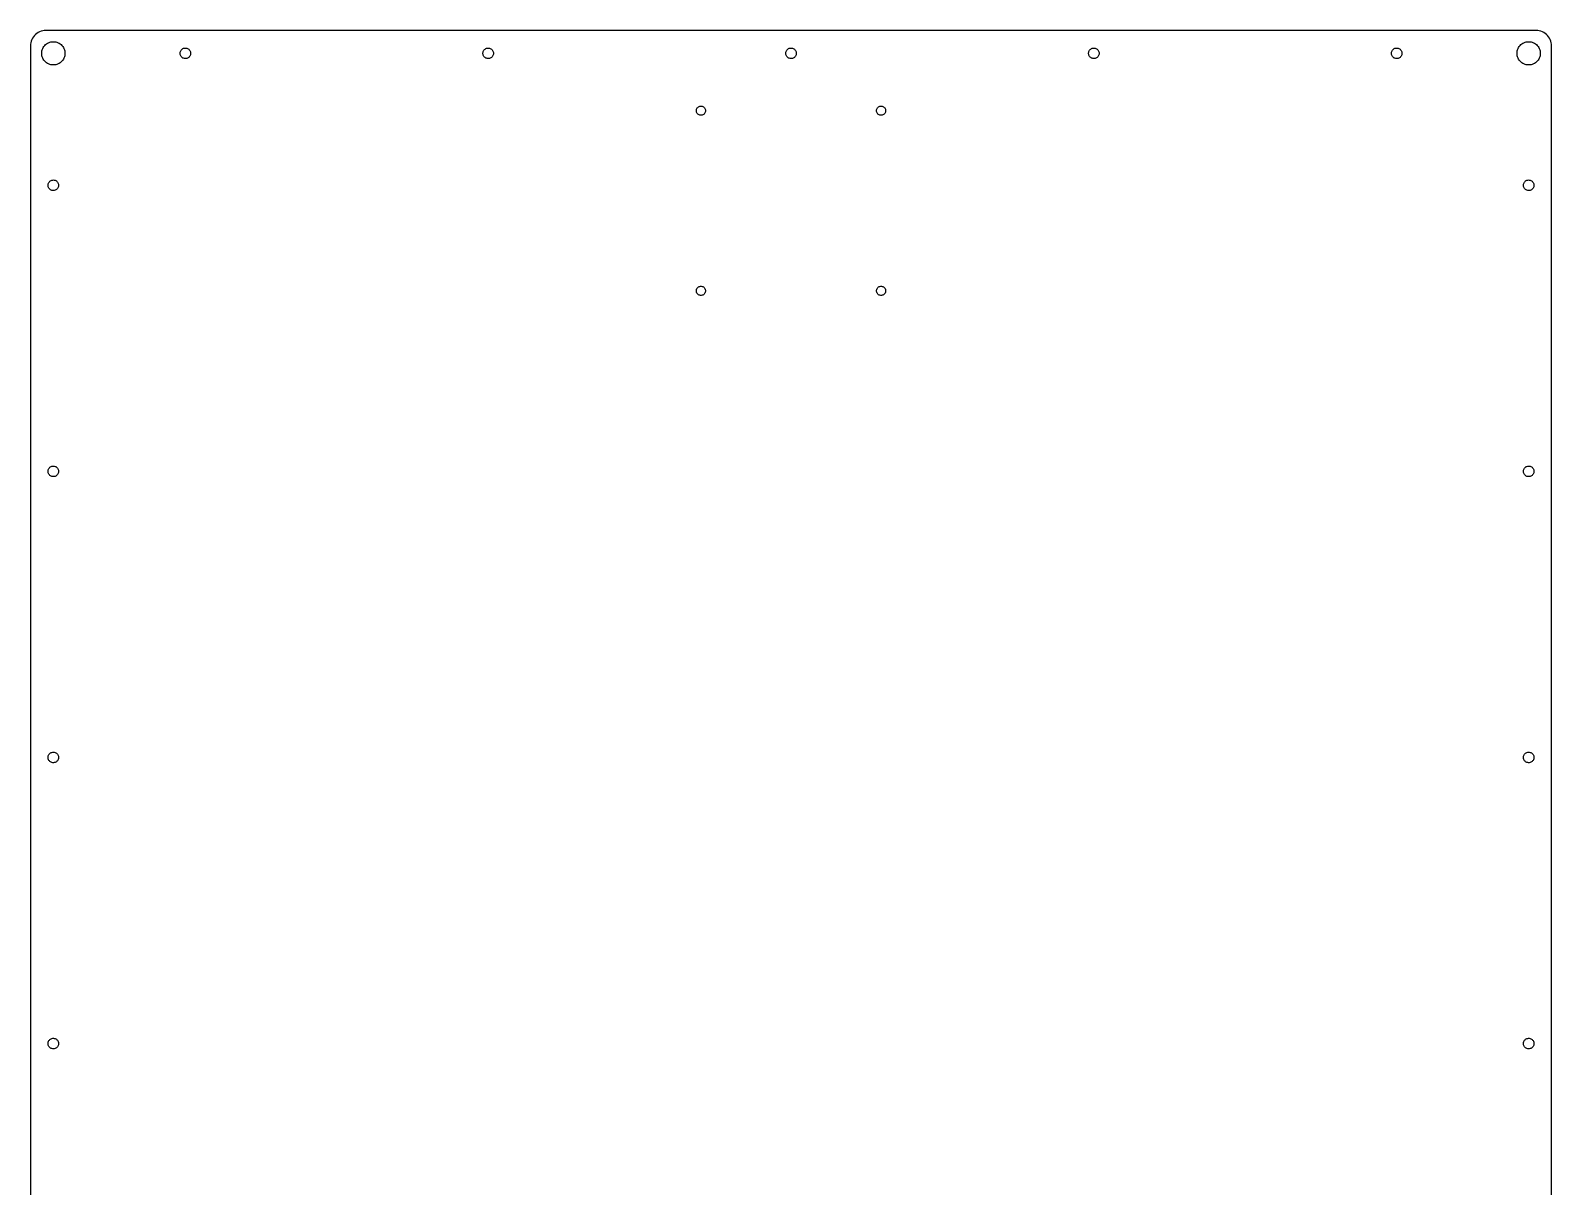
# Model space of a CAD drawing. Header units: metres. Extents: x -245 to 245, y -372 to 372.
# Drawn here: x -244.9 to 244.9, y 0 to 372.4 of the extents above; entities that cross this region are included whole.
import ezdxf

# ---------------------------------------------------------------- set-up
doc = ezdxf.new("R2010")
doc.units = ezdxf.units.M

msp = doc.modelspace()

# ---------------------------------------------------------------- linework, layer by layer
for p, q in [((-240.915, 372.266), (-241.42, 372.13)), ((-240.398, 372.348), (-240.915, 372.266)), ((-239.875, 372.375), (-240.398, 372.348)), ((239.875, 372.375), (-239.875, 372.375)), ((240.398, 372.348), (239.875, 372.375)), ((240.915, 372.266), (240.398, 372.348)), ((241.42, 372.13), (240.915, 372.266)), ((-244.848, 367.898), (-244.875, 367.375)), ((-244.875, 367.375), (-244.875, -367.375)), ((-244.766, 368.415), (-244.848, 367.898)), ((-244.63, 368.92), (-244.766, 368.415)), ((-244.443, 369.409), (-244.63, 368.92)), ((-244.205, 369.875), (-244.443, 369.409)), ((-243.92, 370.314), (-244.205, 369.875)), ((-243.591, 370.721), (-243.92, 370.314)), ((-243.221, 371.091), (-243.591, 370.721)), ((-242.814, 371.42), (-243.221, 371.091)), ((-242.375, 371.705), (-242.814, 371.42)), ((-241.909, 371.943), (-242.375, 371.705)), ((-241.42, 372.13), (-241.909, 371.943)), ((-240.534, 367.204), (-240.287, 367.509)), ((-240.287, 367.509), (-240.009, 367.787)), ((-240.009, 367.787), (-239.704, 368.034)), ((-239.704, 368.034), (-239.375, 368.248)), ((-239.375, 368.248), (-239.025, 368.426)), ((-239.025, 368.426), (-238.659, 368.566)), ((-238.659, 368.566), (-238.28, 368.668)), ((-238.28, 368.668), (-237.892, 368.729)), ((-237.892, 368.729), (-237.5, 368.75)), ((-237.5, 368.75), (-237.108, 368.729)), ((-237.108, 368.729), (-236.72, 368.668)), ((-236.72, 368.668), (-236.341, 368.566)), ((-236.341, 368.566), (-235.975, 368.426)), ((-235.975, 368.426), (-235.625, 368.248)), ((-235.625, 368.248), (-235.296, 368.034)), ((-235.296, 368.034), (-234.991, 367.787)), ((-234.991, 367.787), (-234.713, 367.509)), ((-234.713, 367.509), (-234.466, 367.204)), ((234.466, 367.204), (234.713, 367.509)), ((234.713, 367.509), (234.991, 367.787)), ((234.991, 367.787), (235.296, 368.034)), ((235.296, 368.034), (235.625, 368.248)), ((235.625, 368.248), (235.975, 368.426)), ((235.975, 368.426), (236.341, 368.566)), ((236.341, 368.566), (236.72, 368.668)), ((236.72, 368.668), (237.108, 368.729)), ((237.108, 368.729), (237.5, 368.75)), ((237.5, 368.75), (237.892, 368.729)), ((237.892, 368.729), (238.28, 368.668)), ((238.28, 368.668), (238.659, 368.566)), ((238.659, 368.566), (239.025, 368.426)), ((239.025, 368.426), (239.375, 368.248)), ((239.375, 368.248), (239.704, 368.034)), ((239.704, 368.034), (240.009, 367.787)), ((240.009, 367.787), (240.287, 367.509)), ((240.287, 367.509), (240.534, 367.204)), ((241.909, 371.943), (241.42, 372.13)), ((242.375, 371.705), (241.909, 371.943)), ((242.814, 371.42), (242.375, 371.705)), ((243.221, 371.091), (242.814, 371.42)), ((243.591, 370.721), (243.221, 371.091)), ((243.92, 370.314), (243.591, 370.721)), ((244.205, 369.875), (243.92, 370.314)), ((244.443, 369.409), (244.205, 369.875)), ((244.63, 368.92), (244.443, 369.409)), ((244.766, 368.415), (244.63, 368.92)), ((244.848, 367.898), (244.766, 368.415)), ((244.875, 367.375), (244.848, 367.898)), ((244.875, -367.375), (244.875, 367.375)), ((-241.25, 365), (-241.229, 365.392)), ((-241.229, 364.608), (-241.25, 365)), ((-241.229, 365.392), (-241.168, 365.78)), ((-241.168, 364.22), (-241.229, 364.608)), ((-241.168, 365.78), (-241.066, 366.159)), ((-241.066, 363.841), (-241.168, 364.22)), ((-241.066, 366.159), (-240.926, 366.525)), ((-240.926, 363.475), (-241.066, 363.841)), ((-240.926, 366.525), (-240.748, 366.875)), ((-240.748, 363.125), (-240.926, 363.475)), ((-240.748, 366.875), (-240.534, 367.204)), ((-240.534, 362.796), (-240.748, 363.125)), ((-240.287, 362.491), (-240.534, 362.796)), ((-240.009, 362.213), (-240.287, 362.491)), ((-234.713, 362.491), (-234.991, 362.213)), ((-234.466, 362.796), (-234.713, 362.491)), ((-234.466, 367.204), (-234.252, 366.875)), ((-234.252, 363.125), (-234.466, 362.796)), ((-234.252, 366.875), (-234.074, 366.525)), ((-234.074, 363.475), (-234.252, 363.125)), ((-234.074, 366.525), (-233.934, 366.159)), ((-233.934, 363.841), (-234.074, 363.475)), ((-233.934, 366.159), (-233.832, 365.78)), ((-233.832, 364.22), (-233.934, 363.841)), ((-233.832, 365.78), (-233.771, 365.392)), ((-233.771, 364.608), (-233.832, 364.22)), ((-233.771, 365.392), (-233.75, 365)), ((-233.75, 365), (-233.771, 364.608)), ((-196.695, 365.124), (-196.659, 365.37)), ((-196.695, 364.876), (-196.695, 365.124)), ((-196.659, 364.63), (-196.695, 364.876)), ((-196.659, 365.37), (-196.588, 365.607)), ((-196.588, 364.393), (-196.659, 364.63)), ((-196.588, 365.607), (-196.482, 365.832)), ((-196.482, 364.168), (-196.588, 364.393)), ((-196.482, 365.832), (-196.346, 366.039)), ((-196.346, 363.961), (-196.482, 364.168)), ((-196.346, 366.039), (-196.18, 366.224)), ((-196.18, 363.776), (-196.346, 363.961)), ((-196.18, 366.224), (-195.989, 366.383)), ((-195.989, 363.617), (-196.18, 363.776)), ((-195.989, 366.383), (-195.777, 366.512)), ((-195.777, 363.488), (-195.989, 363.617)), ((-195.777, 366.512), (-195.549, 366.609)), ((-195.549, 363.391), (-195.777, 363.488)), ((-195.549, 366.609), (-195.309, 366.672)), ((-195.309, 363.328), (-195.549, 363.391)), ((-195.309, 366.672), (-195.062, 366.699)), ((-195.062, 363.301), (-195.309, 363.328)), ((-195.062, 366.699), (-194.814, 366.69)), ((-194.814, 363.31), (-195.062, 363.301)), ((-194.814, 366.69), (-194.57, 366.645)), ((-194.57, 363.355), (-194.814, 363.31)), ((-194.57, 366.645), (-194.335, 366.565)), ((-194.335, 363.435), (-194.57, 363.355)), ((-194.335, 366.565), (-194.114, 366.451)), ((-194.114, 363.549), (-194.335, 363.435)), ((-194.114, 366.451), (-193.913, 366.307)), ((-193.913, 363.693), (-194.114, 363.549)), ((-193.913, 366.307), (-193.734, 366.134)), ((-193.734, 363.866), (-193.913, 363.693)), ((-193.734, 366.134), (-193.582, 365.938)), ((-193.582, 364.062), (-193.734, 363.866)), ((-193.582, 365.938), (-193.461, 365.722)), ((-193.461, 364.278), (-193.582, 364.062)), ((-193.461, 365.722), (-193.372, 365.49)), ((-193.372, 364.51), (-193.461, 364.278)), ((-193.372, 365.49), (-193.318, 365.248)), ((-193.318, 364.752), (-193.372, 364.51)), ((-193.318, 365.248), (-193.3, 365)), ((-193.3, 365), (-193.318, 364.752)), ((-99.1955, 365.124), (-99.1593, 365.37)), ((-99.1955, 364.876), (-99.1955, 365.124)), ((-99.1593, 364.63), (-99.1955, 364.876)), ((-99.1593, 365.37), (-99.0878, 365.607)), ((-99.0878, 364.393), (-99.1593, 364.63)), ((-99.0878, 365.607), (-98.9825, 365.832)), ((-98.9825, 364.168), (-99.0878, 364.393)), ((-98.9825, 365.832), (-98.8455, 366.039)), ((-98.8455, 363.961), (-98.9825, 364.168)), ((-98.8455, 366.039), (-98.6799, 366.224)), ((-98.6799, 363.776), (-98.8455, 363.961)), ((-98.6799, 366.224), (-98.4892, 366.383)), ((-98.4892, 363.617), (-98.6799, 363.776)), ((-98.4892, 366.383), (-98.2773, 366.512)), ((-98.2773, 363.488), (-98.4892, 363.617)), ((-98.2773, 366.512), (-98.0489, 366.609)), ((-98.0489, 363.391), (-98.2773, 363.488)), ((-98.0489, 366.609), (-97.8088, 366.672)), ((-97.8088, 363.328), (-98.0489, 363.391)), ((-97.8088, 366.672), (-97.5621, 366.699)), ((-97.5621, 363.301), (-97.8088, 363.328)), ((-97.5621, 366.699), (-97.3141, 366.69)), ((-97.3141, 363.31), (-97.5621, 363.301)), ((-97.3141, 366.69), (-97.07, 366.645)), ((-97.07, 363.355), (-97.3141, 363.31)), ((-97.07, 366.645), (-96.8351, 366.565)), ((-96.8351, 363.435), (-97.07, 363.355)), ((-96.8351, 366.565), (-96.6144, 366.451)), ((-96.6144, 363.549), (-96.8351, 363.435)), ((-96.6144, 366.451), (-96.4126, 366.307)), ((-96.4126, 363.693), (-96.6144, 363.549)), ((-96.4126, 366.307), (-96.2339, 366.134)), ((-96.2339, 363.866), (-96.4126, 363.693)), ((-96.2339, 366.134), (-96.0822, 365.938)), ((-96.0822, 364.062), (-96.2339, 363.866)), ((-96.0822, 365.938), (-95.9607, 365.722)), ((-95.9607, 364.278), (-96.0822, 364.062)), ((-95.9607, 365.722), (-95.8721, 365.49)), ((-95.8721, 364.51), (-95.9607, 364.278)), ((-95.8721, 365.49), (-95.8181, 365.248)), ((-95.8181, 364.752), (-95.8721, 364.51)), ((-95.8181, 365.248), (-95.8, 365)), ((-95.8, 365), (-95.8181, 364.752)), ((-1.69545, 365.124), (-1.65932, 365.37)), ((-1.69545, 364.876), (-1.69545, 365.124)), ((-1.65932, 364.63), (-1.69545, 364.876)), ((-1.65932, 365.37), (-1.58781, 365.607)), ((-1.58781, 364.393), (-1.65932, 364.63)), ((-1.58781, 365.607), (-1.48248, 365.832)), ((-1.48248, 364.168), (-1.58781, 364.393)), ((-1.48248, 365.832), (-1.34554, 366.039)), ((-1.34554, 363.961), (-1.48248, 364.168)), ((-1.34554, 366.039), (-1.17992, 366.224)), ((-1.17992, 363.776), (-1.34554, 363.961)), ((-1.17992, 366.224), (-0.98915, 366.383)), ((-0.98915, 363.617), (-1.17992, 363.776)), ((-0.98915, 366.383), (-0.7773, 366.512)), ((-0.7773, 363.488), (-0.98915, 363.617)), ((-0.7773, 366.512), (-0.54889, 366.609)), ((-0.54889, 363.391), (-0.7773, 363.488)), ((-0.54889, 366.609), (-0.30878, 366.672)), ((-0.30878, 363.328), (-0.54889, 363.391)), ((-0.30878, 366.672), (-0.06207, 366.699)), ((-0.06207, 363.301), (-0.30878, 363.328)), ((-0.06207, 366.699), (0.18593, 366.69)), ((0.18593, 363.31), (-0.06207, 363.301)), ((0.18593, 366.69), (0.42998, 366.645)), ((0.42998, 363.355), (0.18593, 363.31)), ((0.42998, 366.645), (0.66487, 366.565)), ((0.66487, 363.435), (0.42998, 363.355)), ((0.66487, 366.565), (0.88559, 366.451)), ((0.88559, 363.549), (0.66487, 363.435)), ((0.88559, 366.451), (1.08743, 366.307)), ((1.08743, 363.693), (0.88559, 363.549)), ((1.08743, 366.307), (1.2661, 366.134)), ((1.2661, 363.866), (1.08743, 363.693)), ((1.2661, 366.134), (1.41779, 365.938)), ((1.41779, 364.062), (1.2661, 363.866)), ((1.41779, 365.938), (1.53926, 365.722)), ((1.53926, 364.278), (1.41779, 364.062)), ((1.53926, 365.722), (1.62791, 365.49)), ((1.62791, 364.51), (1.53926, 364.278)), ((1.62791, 365.49), (1.68187, 365.248)), ((1.68187, 364.752), (1.62791, 364.51)), ((1.68187, 365.248), (1.7, 365)), ((1.7, 365), (1.68187, 364.752)), ((95.8045, 365.124), (95.8407, 365.37)), ((95.8045, 364.876), (95.8045, 365.124)), ((95.8407, 364.63), (95.8045, 364.876)), ((95.8407, 365.37), (95.9122, 365.607)), ((95.9122, 364.393), (95.8407, 364.63)), ((95.9122, 365.607), (96.0175, 365.832)), ((96.0175, 364.168), (95.9122, 364.393)), ((96.0175, 365.832), (96.1544, 366.039)), ((96.1544, 363.961), (96.0175, 364.168)), ((96.1544, 366.039), (96.3201, 366.224)), ((96.3201, 363.776), (96.1544, 363.961)), ((96.3201, 366.224), (96.5108, 366.383)), ((96.5108, 363.617), (96.3201, 363.776)), ((96.5108, 366.383), (96.7227, 366.512)), ((96.7227, 363.488), (96.5108, 363.617)), ((96.7227, 366.512), (96.9511, 366.609)), ((96.9511, 363.391), (96.7227, 363.488)), ((96.9511, 366.609), (97.1912, 366.672)), ((97.1912, 363.328), (96.9511, 363.391)), ((97.1912, 366.672), (97.4379, 366.699)), ((97.4379, 363.301), (97.1912, 363.328)), ((97.4379, 366.699), (97.6859, 366.69)), ((97.6859, 363.31), (97.4379, 363.301)), ((97.6859, 366.69), (97.93, 366.645)), ((97.93, 363.355), (97.6859, 363.31)), ((97.93, 366.645), (98.1649, 366.565)), ((98.1649, 363.435), (97.93, 363.355)), ((98.1649, 366.565), (98.3856, 366.451)), ((98.3856, 363.549), (98.1649, 363.435)), ((98.3856, 366.451), (98.5874, 366.307)), ((98.5874, 363.693), (98.3856, 363.549)), ((98.5874, 366.307), (98.7661, 366.134)), ((98.7661, 363.866), (98.5874, 363.693)), ((98.7661, 366.134), (98.9178, 365.938)), ((98.9178, 364.062), (98.7661, 363.866)), ((98.9178, 365.938), (99.0393, 365.722)), ((99.0393, 364.278), (98.9178, 364.062)), ((99.0393, 365.722), (99.1279, 365.49)), ((99.1279, 364.51), (99.0393, 364.278)), ((99.1279, 365.49), (99.1819, 365.248)), ((99.1819, 364.752), (99.1279, 364.51)), ((99.1819, 365.248), (99.2, 365)), ((99.2, 365), (99.1819, 364.752)), ((193.305, 365.124), (193.341, 365.37)), ((193.305, 364.876), (193.305, 365.124)), ((193.341, 364.63), (193.305, 364.876)), ((193.341, 365.37), (193.412, 365.607)), ((193.412, 364.393), (193.341, 364.63)), ((193.412, 365.607), (193.518, 365.832)), ((193.518, 364.168), (193.412, 364.393)), ((193.518, 365.832), (193.654, 366.039)), ((193.654, 363.961), (193.518, 364.168)), ((193.654, 366.039), (193.82, 366.224)), ((193.82, 363.776), (193.654, 363.961)), ((193.82, 366.224), (194.011, 366.383)), ((194.011, 363.617), (193.82, 363.776)), ((194.011, 366.383), (194.223, 366.512)), ((194.223, 363.488), (194.011, 363.617)), ((194.223, 366.512), (194.451, 366.609)), ((194.451, 363.391), (194.223, 363.488)), ((194.451, 366.609), (194.691, 366.672)), ((194.691, 363.328), (194.451, 363.391)), ((194.691, 366.672), (194.938, 366.699)), ((194.938, 363.301), (194.691, 363.328)), ((194.938, 366.699), (195.186, 366.69)), ((195.186, 363.31), (194.938, 363.301)), ((195.186, 366.69), (195.43, 366.645)), ((195.43, 363.355), (195.186, 363.31)), ((195.43, 366.645), (195.665, 366.565)), ((195.665, 363.435), (195.43, 363.355)), ((195.665, 366.565), (195.886, 366.451)), ((195.886, 363.549), (195.665, 363.435)), ((195.886, 366.451), (196.087, 366.307)), ((196.087, 363.693), (195.886, 363.549)), ((196.087, 366.307), (196.266, 366.134)), ((196.266, 363.866), (196.087, 363.693)), ((196.266, 366.134), (196.418, 365.938)), ((196.418, 364.062), (196.266, 363.866)), ((196.418, 365.938), (196.539, 365.722)), ((196.539, 364.278), (196.418, 364.062)), ((196.539, 365.722), (196.628, 365.49)), ((196.628, 364.51), (196.539, 364.278)), ((196.628, 365.49), (196.682, 365.248)), ((196.682, 364.752), (196.628, 364.51)), ((196.682, 365.248), (196.7, 365)), ((196.7, 365), (196.682, 364.752)), ((233.75, 365), (233.771, 365.392)), ((233.771, 364.608), (233.75, 365)), ((233.771, 365.392), (233.832, 365.78)), ((233.832, 364.22), (233.771, 364.608)), ((233.832, 365.78), (233.934, 366.159)), ((233.934, 363.841), (233.832, 364.22)), ((233.934, 366.159), (234.074, 366.525)), ((234.074, 363.475), (233.934, 363.841)), ((234.074, 366.525), (234.252, 366.875)), ((234.252, 363.125), (234.074, 363.475)), ((234.252, 366.875), (234.466, 367.204)), ((234.466, 362.796), (234.252, 363.125)), ((234.713, 362.491), (234.466, 362.796)), ((234.991, 362.213), (234.713, 362.491)), ((240.287, 362.491), (240.009, 362.213)), ((240.534, 362.796), (240.287, 362.491)), ((240.534, 367.204), (240.748, 366.875)), ((240.748, 363.125), (240.534, 362.796)), ((240.748, 366.875), (240.926, 366.525)), ((240.926, 363.475), (240.748, 363.125)), ((240.926, 366.525), (241.066, 366.159)), ((241.066, 363.841), (240.926, 363.475)), ((241.066, 366.159), (241.168, 365.78)), ((241.168, 364.22), (241.066, 363.841)), ((241.168, 365.78), (241.229, 365.392)), ((241.229, 364.608), (241.168, 364.22)), ((241.229, 365.392), (241.25, 365)), ((241.25, 365), (241.229, 364.608)), ((-239.704, 361.966), (-240.009, 362.213)), ((-239.375, 361.752), (-239.704, 361.966)), ((-239.025, 361.574), (-239.375, 361.752)), ((-238.659, 361.434), (-239.025, 361.574)), ((-238.28, 361.332), (-238.659, 361.434)), ((-237.892, 361.271), (-238.28, 361.332)), ((-237.5, 361.25), (-237.892, 361.271)), ((-237.108, 361.271), (-237.5, 361.25)), ((-236.72, 361.332), (-237.108, 361.271)), ((-236.341, 361.434), (-236.72, 361.332)), ((-235.975, 361.574), (-236.341, 361.434)), ((-235.625, 361.752), (-235.975, 361.574)), ((-235.296, 361.966), (-235.625, 361.752)), ((-234.991, 362.213), (-235.296, 361.966)), ((235.296, 361.966), (234.991, 362.213)), ((235.625, 361.752), (235.296, 361.966)), ((235.975, 361.574), (235.625, 361.752)), ((236.341, 361.434), (235.975, 361.574)), ((236.72, 361.332), (236.341, 361.434)), ((237.108, 361.271), (236.72, 361.332)), ((237.5, 361.25), (237.108, 361.271)), ((237.892, 361.271), (237.5, 361.25)), ((238.28, 361.332), (237.892, 361.271)), ((238.659, 361.434), (238.28, 361.332)), ((239.025, 361.574), (238.659, 361.434)), ((239.375, 361.752), (239.025, 361.574)), ((239.704, 361.966), (239.375, 361.752)), ((240.009, 362.213), (239.704, 361.966)), ((-29.999, 347.585), (-29.8067, 347.735)), ((-29.8067, 347.735), (-29.5925, 347.851)), ((-29.5925, 347.851), (-29.3621, 347.93)), ((-29.3621, 347.93), (-29.1218, 347.97)), ((-29.1218, 347.97), (-28.8782, 347.97)), ((-28.8782, 347.97), (-28.6379, 347.93)), ((-28.6379, 347.93), (-28.4075, 347.851)), ((-28.4075, 347.851), (-28.1932, 347.735)), ((-28.1932, 347.735), (-28.001, 347.585)), ((28.001, 347.585), (28.1932, 347.735)), ((28.1932, 347.735), (28.4075, 347.851)), ((28.4075, 347.851), (28.6379, 347.93)), ((28.6379, 347.93), (28.8782, 347.97)), ((28.8782, 347.97), (29.1218, 347.97)), ((29.1218, 347.97), (29.3621, 347.93)), ((29.3621, 347.93), (29.5925, 347.851)), ((29.5925, 347.851), (29.8067, 347.735)), ((29.8067, 347.735), (29.999, 347.585)), ((-30.475, 346.5), (-30.4549, 346.743)), ((-30.4549, 346.257), (-30.475, 346.5)), ((-30.4549, 346.743), (-30.3951, 346.979)), ((-30.3951, 346.021), (-30.4549, 346.257)), ((-30.3951, 346.979), (-30.2972, 347.202)), ((-30.2972, 345.798), (-30.3951, 346.021)), ((-30.2972, 347.202), (-30.164, 347.406)), ((-30.164, 345.594), (-30.2972, 345.798)), ((-30.164, 347.406), (-29.999, 347.585)), ((-29.999, 345.415), (-30.164, 345.594)), ((-29.8067, 345.265), (-29.999, 345.415)), ((-29.5925, 345.149), (-29.8067, 345.265)), ((-29.3621, 345.07), (-29.5925, 345.149)), ((-29.1218, 345.03), (-29.3621, 345.07)), ((-28.8782, 345.03), (-29.1218, 345.03)), ((-28.6379, 345.07), (-28.8782, 345.03)), ((-28.4075, 345.149), (-28.6379, 345.07)), ((-28.1932, 345.265), (-28.4075, 345.149)), ((-28.001, 345.415), (-28.1932, 345.265)), ((-28.001, 347.585), (-27.836, 347.406)), ((-27.836, 345.594), (-28.001, 345.415)), ((-27.836, 347.406), (-27.7028, 347.202)), ((-27.7028, 345.798), (-27.836, 345.594)), ((-27.7028, 347.202), (-27.6049, 346.979)), ((-27.6049, 346.021), (-27.7028, 345.798)), ((-27.6049, 346.979), (-27.5451, 346.743)), ((-27.5451, 346.257), (-27.6049, 346.021)), ((-27.5451, 346.743), (-27.525, 346.5)), ((-27.525, 346.5), (-27.5451, 346.257)), ((27.525, 346.5), (27.5451, 346.743)), ((27.5451, 346.257), (27.525, 346.5)), ((27.5451, 346.743), (27.6049, 346.979)), ((27.6049, 346.021), (27.5451, 346.257)), ((27.6049, 346.979), (27.7028, 347.202)), ((27.7028, 345.798), (27.6049, 346.021)), ((27.7028, 347.202), (27.836, 347.406)), ((27.836, 345.594), (27.7028, 345.798)), ((27.836, 347.406), (28.001, 347.585)), ((28.001, 345.415), (27.836, 345.594)), ((28.1932, 345.265), (28.001, 345.415)), ((28.4075, 345.149), (28.1932, 345.265)), ((28.6379, 345.07), (28.4075, 345.149)), ((28.8782, 345.03), (28.6379, 345.07)), ((29.1218, 345.03), (28.8782, 345.03)), ((29.3621, 345.07), (29.1218, 345.03)), ((29.5925, 345.149), (29.3621, 345.07)), ((29.8067, 345.265), (29.5925, 345.149)), ((29.999, 345.415), (29.8067, 345.265)), ((29.999, 347.585), (30.164, 347.406)), ((30.164, 345.594), (29.999, 345.415)), ((30.164, 347.406), (30.2972, 347.202)), ((30.2972, 345.798), (30.164, 345.594)), ((30.2972, 347.202), (30.3951, 346.979)), ((30.3951, 346.021), (30.2972, 345.798)), ((30.3951, 346.979), (30.4549, 346.743)), ((30.4549, 346.257), (30.3951, 346.021)), ((30.4549, 346.743), (30.475, 346.5)), ((30.475, 346.5), (30.4549, 346.257)), ((-239.039, 323.222), (-238.918, 323.438)), ((-238.918, 323.438), (-238.766, 323.634)), ((-238.766, 323.634), (-238.587, 323.807)), ((-238.587, 323.807), (-238.386, 323.951)), ((-238.386, 323.951), (-238.165, 324.065)), ((-238.165, 324.065), (-237.93, 324.145)), ((-237.93, 324.145), (-237.686, 324.19)), ((-237.686, 324.19), (-237.438, 324.199)), ((-237.438, 324.199), (-237.191, 324.172)), ((-237.191, 324.172), (-236.951, 324.109)), ((-236.951, 324.109), (-236.723, 324.012)), ((-236.723, 324.012), (-236.511, 323.883)), ((-236.511, 323.883), (-236.32, 323.724)), ((-236.32, 323.724), (-236.154, 323.539)), ((-236.154, 323.539), (-236.018, 323.332)), ((-236.018, 323.332), (-235.912, 323.107)), ((235.912, 323.107), (236.018, 323.332)), ((236.018, 323.332), (236.154, 323.539)), ((236.154, 323.539), (236.32, 323.724)), ((236.32, 323.724), (236.511, 323.883)), ((236.511, 323.883), (236.723, 324.012)), ((236.723, 324.012), (236.951, 324.109)), ((236.951, 324.109), (237.191, 324.172)), ((237.191, 324.172), (237.438, 324.199)), ((237.438, 324.199), (237.686, 324.19)), ((237.686, 324.19), (237.93, 324.145)), ((237.93, 324.145), (238.165, 324.065)), ((238.165, 324.065), (238.386, 323.951)), ((238.386, 323.951), (238.587, 323.807)), ((238.587, 323.807), (238.766, 323.634)), ((238.766, 323.634), (238.918, 323.438)), ((238.918, 323.438), (239.039, 323.222)), ((-239.2, 322.5), (-239.182, 322.748)), ((-239.182, 322.252), (-239.2, 322.5)), ((-239.182, 322.748), (-239.128, 322.99)), ((-239.128, 322.01), (-239.182, 322.252)), ((-239.128, 322.99), (-239.039, 323.222)), ((-239.039, 321.778), (-239.128, 322.01)), ((-238.918, 321.562), (-239.039, 321.778)), ((-238.766, 321.366), (-238.918, 321.562)), ((-238.587, 321.193), (-238.766, 321.366)), ((-238.386, 321.049), (-238.587, 321.193)), ((-238.165, 320.935), (-238.386, 321.049)), ((-237.93, 320.855), (-238.165, 320.935)), ((-237.686, 320.81), (-237.93, 320.855)), ((-237.438, 320.801), (-237.686, 320.81)), ((-237.191, 320.828), (-237.438, 320.801)), ((-236.951, 320.891), (-237.191, 320.828)), ((-236.723, 320.988), (-236.951, 320.891)), ((-236.511, 321.117), (-236.723, 320.988)), ((-236.32, 321.276), (-236.511, 321.117)), ((-236.154, 321.461), (-236.32, 321.276)), ((-236.018, 321.668), (-236.154, 321.461)), ((-235.912, 321.893), (-236.018, 321.668)), ((-235.912, 323.107), (-235.841, 322.87)), ((-235.841, 322.13), (-235.912, 321.893)), ((-235.841, 322.87), (-235.805, 322.624)), ((-235.805, 322.376), (-235.841, 322.13)), ((-235.805, 322.624), (-235.805, 322.376)), ((235.805, 322.624), (235.841, 322.87)), ((235.805, 322.376), (235.805, 322.624)), ((235.841, 322.13), (235.805, 322.376)), ((235.841, 322.87), (235.912, 323.107)), ((235.912, 321.893), (235.841, 322.13)), ((236.018, 321.668), (235.912, 321.893)), ((236.154, 321.461), (236.018, 321.668)), ((236.32, 321.276), (236.154, 321.461)), ((236.511, 321.117), (236.32, 321.276)), ((236.723, 320.988), (236.511, 321.117)), ((236.951, 320.891), (236.723, 320.988)), ((237.191, 320.828), (236.951, 320.891)), ((237.438, 320.801), (237.191, 320.828)), ((237.686, 320.81), (237.438, 320.801)), ((237.93, 320.855), (237.686, 320.81)), ((238.165, 320.935), (237.93, 320.855)), ((238.386, 321.049), (238.165, 320.935)), ((238.587, 321.193), (238.386, 321.049)), ((238.766, 321.366), (238.587, 321.193)), ((238.918, 321.562), (238.766, 321.366)), ((239.039, 321.778), (238.918, 321.562)), ((239.039, 323.222), (239.128, 322.99)), ((239.128, 322.01), (239.039, 321.778)), ((239.128, 322.99), (239.182, 322.748)), ((239.182, 322.252), (239.128, 322.01)), ((239.182, 322.748), (239.2, 322.5)), ((239.2, 322.5), (239.182, 322.252)), ((-30.4549, 288.743), (-30.3951, 288.979)), ((-30.3951, 288.979), (-30.2972, 289.202)), ((-30.2972, 289.202), (-30.164, 289.406)), ((-30.164, 289.406), (-29.999, 289.585)), ((-29.999, 289.585), (-29.8067, 289.735)), ((-29.8067, 289.735), (-29.5925, 289.851)), ((-29.5925, 289.851), (-29.3621, 289.93)), ((-29.3621, 289.93), (-29.1218, 289.97)), ((-29.1218, 289.97), (-28.8782, 289.97)), ((-28.8782, 289.97), (-28.6379, 289.93)), ((-28.6379, 289.93), (-28.4075, 289.851)), ((-28.4075, 289.851), (-28.1932, 289.735)), ((-28.1932, 289.735), (-28.001, 289.585)), ((-28.001, 289.585), (-27.836, 289.406)), ((-27.836, 289.406), (-27.7028, 289.202)), ((-27.7028, 289.202), (-27.6049, 288.979)), ((-27.6049, 288.979), (-27.5451, 288.743)), ((27.5451, 288.743), (27.6049, 288.979)), ((27.6049, 288.979), (27.7028, 289.202)), ((27.7028, 289.202), (27.836, 289.406)), ((27.836, 289.406), (28.001, 289.585)), ((28.001, 289.585), (28.1932, 289.735)), ((28.1932, 289.735), (28.4075, 289.851)), ((28.4075, 289.851), (28.6379, 289.93)), ((28.6379, 289.93), (28.8782, 289.97)), ((28.8782, 289.97), (29.1218, 289.97)), ((29.1218, 289.97), (29.3621, 289.93)), ((29.3621, 289.93), (29.5925, 289.851)), ((29.5925, 289.851), (29.8067, 289.735)), ((29.8067, 289.735), (29.999, 289.585)), ((29.999, 289.585), (30.164, 289.406)), ((30.164, 289.406), (30.2972, 289.202)), ((30.2972, 289.202), (30.3951, 288.979)), ((30.3951, 288.979), (30.4549, 288.743)), ((-30.475, 288.5), (-30.4549, 288.743)), ((-30.4549, 288.257), (-30.475, 288.5)), ((-30.3951, 288.021), (-30.4549, 288.257)), ((-30.2972, 287.798), (-30.3951, 288.021)), ((-30.164, 287.594), (-30.2972, 287.798)), ((-29.999, 287.415), (-30.164, 287.594)), ((-29.8067, 287.265), (-29.999, 287.415)), ((-29.5925, 287.149), (-29.8067, 287.265)), ((-29.3621, 287.07), (-29.5925, 287.149)), ((-29.1218, 287.03), (-29.3621, 287.07)), ((-28.8782, 287.03), (-29.1218, 287.03)), ((-28.6379, 287.07), (-28.8782, 287.03)), ((-28.4075, 287.149), (-28.6379, 287.07)), ((-28.1932, 287.265), (-28.4075, 287.149)), ((-28.001, 287.415), (-28.1932, 287.265)), ((-27.836, 287.594), (-28.001, 287.415)), ((-27.7028, 287.798), (-27.836, 287.594)), ((-27.6049, 288.021), (-27.7028, 287.798)), ((-27.5451, 288.257), (-27.6049, 288.021)), ((-27.5451, 288.743), (-27.525, 288.5)), ((-27.525, 288.5), (-27.5451, 288.257)), ((27.525, 288.5), (27.5451, 288.743)), ((27.5451, 288.257), (27.525, 288.5)), ((27.6049, 288.021), (27.5451, 288.257)), ((27.7028, 287.798), (27.6049, 288.021)), ((27.836, 287.594), (27.7028, 287.798)), ((28.001, 287.415), (27.836, 287.594)), ((28.1932, 287.265), (28.001, 287.415)), ((28.4075, 287.149), (28.1932, 287.265)), ((28.6379, 287.07), (28.4075, 287.149)), ((28.8782, 287.03), (28.6379, 287.07)), ((29.1218, 287.03), (28.8782, 287.03)), ((29.3621, 287.07), (29.1218, 287.03)), ((29.5925, 287.149), (29.3621, 287.07)), ((29.8067, 287.265), (29.5925, 287.149)), ((29.999, 287.415), (29.8067, 287.265)), ((30.164, 287.594), (29.999, 287.415)), ((30.2972, 287.798), (30.164, 287.594)), ((30.3951, 288.021), (30.2972, 287.798)), ((30.4549, 288.257), (30.3951, 288.021)), ((30.4549, 288.743), (30.475, 288.5)), ((30.475, 288.5), (30.4549, 288.257)), ((-239.2, 230.357), (-239.182, 230.605)), ((-239.182, 230.11), (-239.2, 230.357)), ((-239.182, 230.605), (-239.128, 230.847)), ((-239.128, 230.847), (-239.039, 231.079)), ((-239.039, 231.079), (-238.918, 231.295)), ((-238.918, 231.295), (-238.766, 231.492)), ((-238.766, 231.492), (-238.587, 231.664)), ((-238.587, 231.664), (-238.386, 231.808)), ((-238.386, 231.808), (-238.165, 231.922)), ((-238.165, 231.922), (-237.93, 232.002)), ((-237.93, 232.002), (-237.686, 232.047)), ((-237.686, 232.047), (-237.438, 232.056)), ((-237.438, 232.056), (-237.191, 232.029)), ((-237.191, 232.029), (-236.951, 231.966)), ((-236.951, 231.966), (-236.723, 231.869)), ((-236.723, 231.869), (-236.511, 231.74)), ((-236.511, 231.74), (-236.32, 231.581)), ((-236.32, 231.581), (-236.154, 231.396)), ((-236.154, 231.396), (-236.018, 231.189)), ((-236.018, 231.189), (-235.912, 230.964)), ((-235.912, 230.964), (-235.841, 230.727)), ((-235.841, 230.727), (-235.805, 230.481)), ((-235.805, 230.233), (-235.841, 229.988)), ((-235.805, 230.481), (-235.805, 230.233)), ((235.805, 230.481), (235.841, 230.727)), ((235.805, 230.233), (235.805, 230.481)), ((235.841, 229.988), (235.805, 230.233)), ((235.841, 230.727), (235.912, 230.964)), ((235.912, 230.964), (236.018, 231.189)), ((236.018, 231.189), (236.154, 231.396)), ((236.154, 231.396), (236.32, 231.581)), ((236.32, 231.581), (236.511, 231.74)), ((236.511, 231.74), (236.723, 231.869)), ((236.723, 231.869), (236.951, 231.966)), ((236.951, 231.966), (237.191, 232.029)), ((237.191, 232.029), (237.438, 232.056)), ((237.438, 232.056), (237.686, 232.047)), ((237.686, 232.047), (237.93, 232.002)), ((237.93, 232.002), (238.165, 231.922)), ((238.165, 231.922), (238.386, 231.808)), ((238.386, 231.808), (238.587, 231.664)), ((238.587, 231.664), (238.766, 231.492)), ((238.766, 231.492), (238.918, 231.295)), ((238.918, 231.295), (239.039, 231.079)), ((239.039, 231.079), (239.128, 230.847)), ((239.128, 230.847), (239.182, 230.605)), ((239.182, 230.605), (239.2, 230.357)), ((239.2, 230.357), (239.182, 230.11)), ((-239.128, 229.867), (-239.182, 230.11)), ((-239.039, 229.636), (-239.128, 229.867)), ((-238.918, 229.419), (-239.039, 229.636)), ((-238.766, 229.223), (-238.918, 229.419)), ((-238.587, 229.05), (-238.766, 229.223)), ((-238.386, 228.906), (-238.587, 229.05)), ((-238.165, 228.793), (-238.386, 228.906)), ((-237.93, 228.712), (-238.165, 228.793)), ((-237.686, 228.667), (-237.93, 228.712)), ((-237.438, 228.658), (-237.686, 228.667)), ((-237.191, 228.685), (-237.438, 228.658)), ((-236.951, 228.748), (-237.191, 228.685)), ((-236.723, 228.845), (-236.951, 228.748)), ((-236.511, 228.975), (-236.723, 228.845)), ((-236.32, 229.133), (-236.511, 228.975)), ((-236.154, 229.318), (-236.32, 229.133)), ((-236.018, 229.525), (-236.154, 229.318)), ((-235.912, 229.75), (-236.018, 229.525)), ((-235.841, 229.988), (-235.912, 229.75)), ((235.912, 229.75), (235.841, 229.988)), ((236.018, 229.525), (235.912, 229.75)), ((236.154, 229.318), (236.018, 229.525)), ((236.32, 229.133), (236.154, 229.318)), ((236.511, 228.975), (236.32, 229.133)), ((236.723, 228.845), (236.511, 228.975)), ((236.951, 228.748), (236.723, 228.845)), ((237.191, 228.685), (236.951, 228.748)), ((237.438, 228.658), (237.191, 228.685)), ((237.686, 228.667), (237.438, 228.658)), ((237.93, 228.712), (237.686, 228.667)), ((238.165, 228.793), (237.93, 228.712)), ((238.386, 228.906), (238.165, 228.793)), ((238.587, 229.05), (238.386, 228.906)), ((238.766, 229.223), (238.587, 229.05)), ((238.918, 229.419), (238.766, 229.223)), ((239.039, 229.636), (238.918, 229.419)), ((239.128, 229.867), (239.039, 229.636)), ((239.182, 230.11), (239.128, 229.867)), ((-239.2, 138.214), (-239.182, 138.462)), ((-239.182, 137.967), (-239.2, 138.214)), ((-239.182, 138.462), (-239.128, 138.704)), ((-239.128, 137.725), (-239.182, 137.967)), ((-239.128, 138.704), (-239.039, 138.936)), ((-239.039, 137.493), (-239.128, 137.725)), ((-239.039, 138.936), (-238.918, 139.152)), ((-238.918, 137.276), (-239.039, 137.493)), ((-238.918, 139.152), (-238.766, 139.349)), ((-238.766, 137.08), (-238.918, 137.276)), ((-238.766, 139.349), (-238.587, 139.521)), ((-238.587, 139.521), (-238.386, 139.665)), ((-238.386, 139.665), (-238.165, 139.779)), ((-238.165, 139.779), (-237.93, 139.859)), ((-237.93, 139.859), (-237.686, 139.904)), ((-237.686, 139.904), (-237.438, 139.913)), ((-237.438, 139.913), (-237.191, 139.886)), ((-237.191, 139.886), (-236.951, 139.823)), ((-236.951, 139.823), (-236.723, 139.726)), ((-236.723, 139.726), (-236.511, 139.597)), ((-236.511, 139.597), (-236.32, 139.438)), ((-236.32, 139.438), (-236.154, 139.253)), ((-236.154, 137.175), (-236.32, 136.99)), ((-236.154, 139.253), (-236.018, 139.046)), ((-236.018, 137.382), (-236.154, 137.175)), ((-236.018, 139.046), (-235.912, 138.822)), ((-235.912, 137.607), (-236.018, 137.382)), ((-235.912, 138.822), (-235.841, 138.584)), ((-235.841, 137.845), (-235.912, 137.607)), ((-235.841, 138.584), (-235.805, 138.338)), ((-235.805, 138.09), (-235.841, 137.845)), ((-235.805, 138.338), (-235.805, 138.09)), ((235.805, 138.338), (235.841, 138.584)), ((235.805, 138.09), (235.805, 138.338)), ((235.841, 137.845), (235.805, 138.09)), ((235.841, 138.584), (235.912, 138.822)), ((235.912, 137.607), (235.841, 137.845)), ((235.912, 138.822), (236.018, 139.046)), ((236.018, 137.382), (235.912, 137.607)), ((236.018, 139.046), (236.154, 139.253)), ((236.154, 137.175), (236.018, 137.382)), ((236.154, 139.253), (236.32, 139.438)), ((236.32, 136.99), (236.154, 137.175)), ((236.32, 139.438), (236.511, 139.597)), ((236.511, 139.597), (236.723, 139.726)), ((236.723, 139.726), (236.951, 139.823)), ((236.951, 139.823), (237.191, 139.886)), ((237.191, 139.886), (237.438, 139.913)), ((237.438, 139.913), (237.686, 139.904)), ((237.686, 139.904), (237.93, 139.859)), ((237.93, 139.859), (238.165, 139.779)), ((238.165, 139.779), (238.386, 139.665)), ((238.386, 139.665), (238.587, 139.521)), ((238.587, 139.521), (238.766, 139.349)), ((238.766, 139.349), (238.918, 139.152)), ((238.918, 137.276), (238.766, 137.08)), ((238.918, 139.152), (239.039, 138.936)), ((239.039, 137.493), (238.918, 137.276)), ((239.039, 138.936), (239.128, 138.704)), ((239.128, 137.725), (239.039, 137.493)), ((239.128, 138.704), (239.182, 138.462)), ((239.182, 137.967), (239.128, 137.725)), ((239.182, 138.462), (239.2, 138.214)), ((239.2, 138.214), (239.182, 137.967)), ((-238.587, 136.908), (-238.766, 137.08)), ((-238.386, 136.763), (-238.587, 136.908)), ((-238.165, 136.65), (-238.386, 136.763)), ((-237.93, 136.57), (-238.165, 136.65)), ((-237.686, 136.524), (-237.93, 136.57)), ((-237.438, 136.515), (-237.686, 136.524)), ((-237.191, 136.543), (-237.438, 136.515)), ((-236.951, 136.605), (-237.191, 136.543)), ((-236.723, 136.702), (-236.951, 136.605)), ((-236.511, 136.832), (-236.723, 136.702)), ((-236.32, 136.99), (-236.511, 136.832)), ((236.511, 136.832), (236.32, 136.99)), ((236.723, 136.702), (236.511, 136.832)), ((236.951, 136.605), (236.723, 136.702)), ((237.191, 136.543), (236.951, 136.605)), ((237.438, 136.515), (237.191, 136.543)), ((237.686, 136.524), (237.438, 136.515)), ((237.93, 136.57), (237.686, 136.524)), ((238.165, 136.65), (237.93, 136.57)), ((238.386, 136.763), (238.165, 136.65)), ((238.587, 136.908), (238.386, 136.763)), ((238.766, 137.08), (238.587, 136.908)), ((-239.2, 46.0714), (-239.182, 46.3189)), ((-239.182, 45.8239), (-239.2, 46.0714)), ((-239.182, 46.3189), (-239.128, 46.5612)), ((-239.128, 45.5816), (-239.182, 45.8239)), ((-239.128, 46.5612), (-239.039, 46.793)), ((-239.039, 45.3499), (-239.128, 45.5816)), ((-239.039, 46.793), (-238.918, 47.0094)), ((-238.918, 45.1334), (-239.039, 45.3499)), ((-238.918, 47.0094), (-238.766, 47.2059)), ((-238.766, 44.937), (-238.918, 45.1334)), ((-238.766, 47.2059), (-238.587, 47.3781)), ((-238.587, 44.7647), (-238.766, 44.937)), ((-238.587, 47.3781), (-238.386, 47.5225)), ((-238.386, 44.6203), (-238.587, 44.7647)), ((-238.386, 47.5225), (-238.165, 47.636)), ((-238.165, 44.5068), (-238.386, 44.6203)), ((-238.165, 47.636), (-237.93, 47.7161)), ((-237.93, 44.4267), (-238.165, 44.5068)), ((-237.93, 47.7161), (-237.686, 47.7612)), ((-237.686, 44.3816), (-237.93, 44.4267)), ((-237.686, 47.7612), (-237.438, 47.7703)), ((-237.438, 44.3726), (-237.686, 44.3816)), ((-237.438, 47.7703), (-237.191, 47.7431)), ((-237.191, 44.3997), (-237.438, 44.3726)), ((-237.191, 47.7431), (-236.951, 47.6804)), ((-236.951, 44.4625), (-237.191, 44.3997)), ((-236.951, 47.6804), (-236.723, 47.5833)), ((-236.723, 44.5595), (-236.951, 44.4625)), ((-236.723, 47.5833), (-236.511, 47.454)), ((-236.511, 44.6888), (-236.723, 44.5595)), ((-236.511, 47.454), (-236.32, 47.2953)), ((-236.32, 44.8476), (-236.511, 44.6888)), ((-236.32, 47.2953), (-236.154, 47.1104)), ((-236.154, 45.0324), (-236.32, 44.8476)), ((-236.154, 47.1104), (-236.018, 46.9034)), ((-236.018, 45.2394), (-236.154, 45.0324)), ((-236.018, 46.9034), (-235.912, 46.6787)), ((-235.912, 45.4641), (-236.018, 45.2394)), ((-235.912, 46.6787), (-235.841, 46.4411)), ((-235.841, 45.7018), (-235.912, 45.4641)), ((-235.841, 46.4411), (-235.805, 46.1955)), ((-235.805, 45.9473), (-235.841, 45.7018)), ((-235.805, 46.1955), (-235.805, 45.9473)), ((235.805, 46.1955), (235.841, 46.4411)), ((235.805, 45.9473), (235.805, 46.1955)), ((235.841, 45.7018), (235.805, 45.9473)), ((235.841, 46.4411), (235.912, 46.6787)), ((235.912, 45.4641), (235.841, 45.7018)), ((235.912, 46.6787), (236.018, 46.9034)), ((236.018, 45.2394), (235.912, 45.4641)), ((236.018, 46.9034), (236.154, 47.1104)), ((236.154, 45.0324), (236.018, 45.2394)), ((236.154, 47.1104), (236.32, 47.2953)), ((236.32, 44.8476), (236.154, 45.0324)), ((236.32, 47.2953), (236.511, 47.454)), ((236.511, 44.6888), (236.32, 44.8476)), ((236.511, 47.454), (236.723, 47.5833)), ((236.723, 44.5595), (236.511, 44.6888)), ((236.723, 47.5833), (236.951, 47.6804)), ((236.951, 44.4625), (236.723, 44.5595)), ((236.951, 47.6804), (237.191, 47.7431)), ((237.191, 44.3997), (236.951, 44.4625)), ((237.191, 47.7431), (237.438, 47.7703)), ((237.438, 44.3726), (237.191, 44.3997)), ((237.438, 47.7703), (237.686, 47.7612)), ((237.686, 44.3816), (237.438, 44.3726)), ((237.686, 47.7612), (237.93, 47.7161)), ((237.93, 44.4267), (237.686, 44.3816)), ((237.93, 47.7161), (238.165, 47.636)), ((238.165, 44.5068), (237.93, 44.4267)), ((238.165, 47.636), (238.386, 47.5225)), ((238.386, 44.6203), (238.165, 44.5068)), ((238.386, 47.5225), (238.587, 47.3781)), ((238.587, 44.7647), (238.386, 44.6203)), ((238.587, 47.3781), (238.766, 47.2059)), ((238.766, 44.937), (238.587, 44.7647)), ((238.766, 47.2059), (238.918, 47.0094)), ((238.918, 45.1334), (238.766, 44.937)), ((238.918, 47.0094), (239.039, 46.793)), ((239.039, 45.3499), (238.918, 45.1334)), ((239.039, 46.793), (239.128, 46.5612)), ((239.128, 45.5816), (239.039, 45.3499)), ((239.128, 46.5612), (239.182, 46.3189)), ((239.182, 45.8239), (239.128, 45.5816)), ((239.182, 46.3189), (239.2, 46.0714)), ((239.2, 46.0714), (239.182, 45.8239))]:
    msp.add_line(p, q)

doc.saveas('drawing.dxf')
